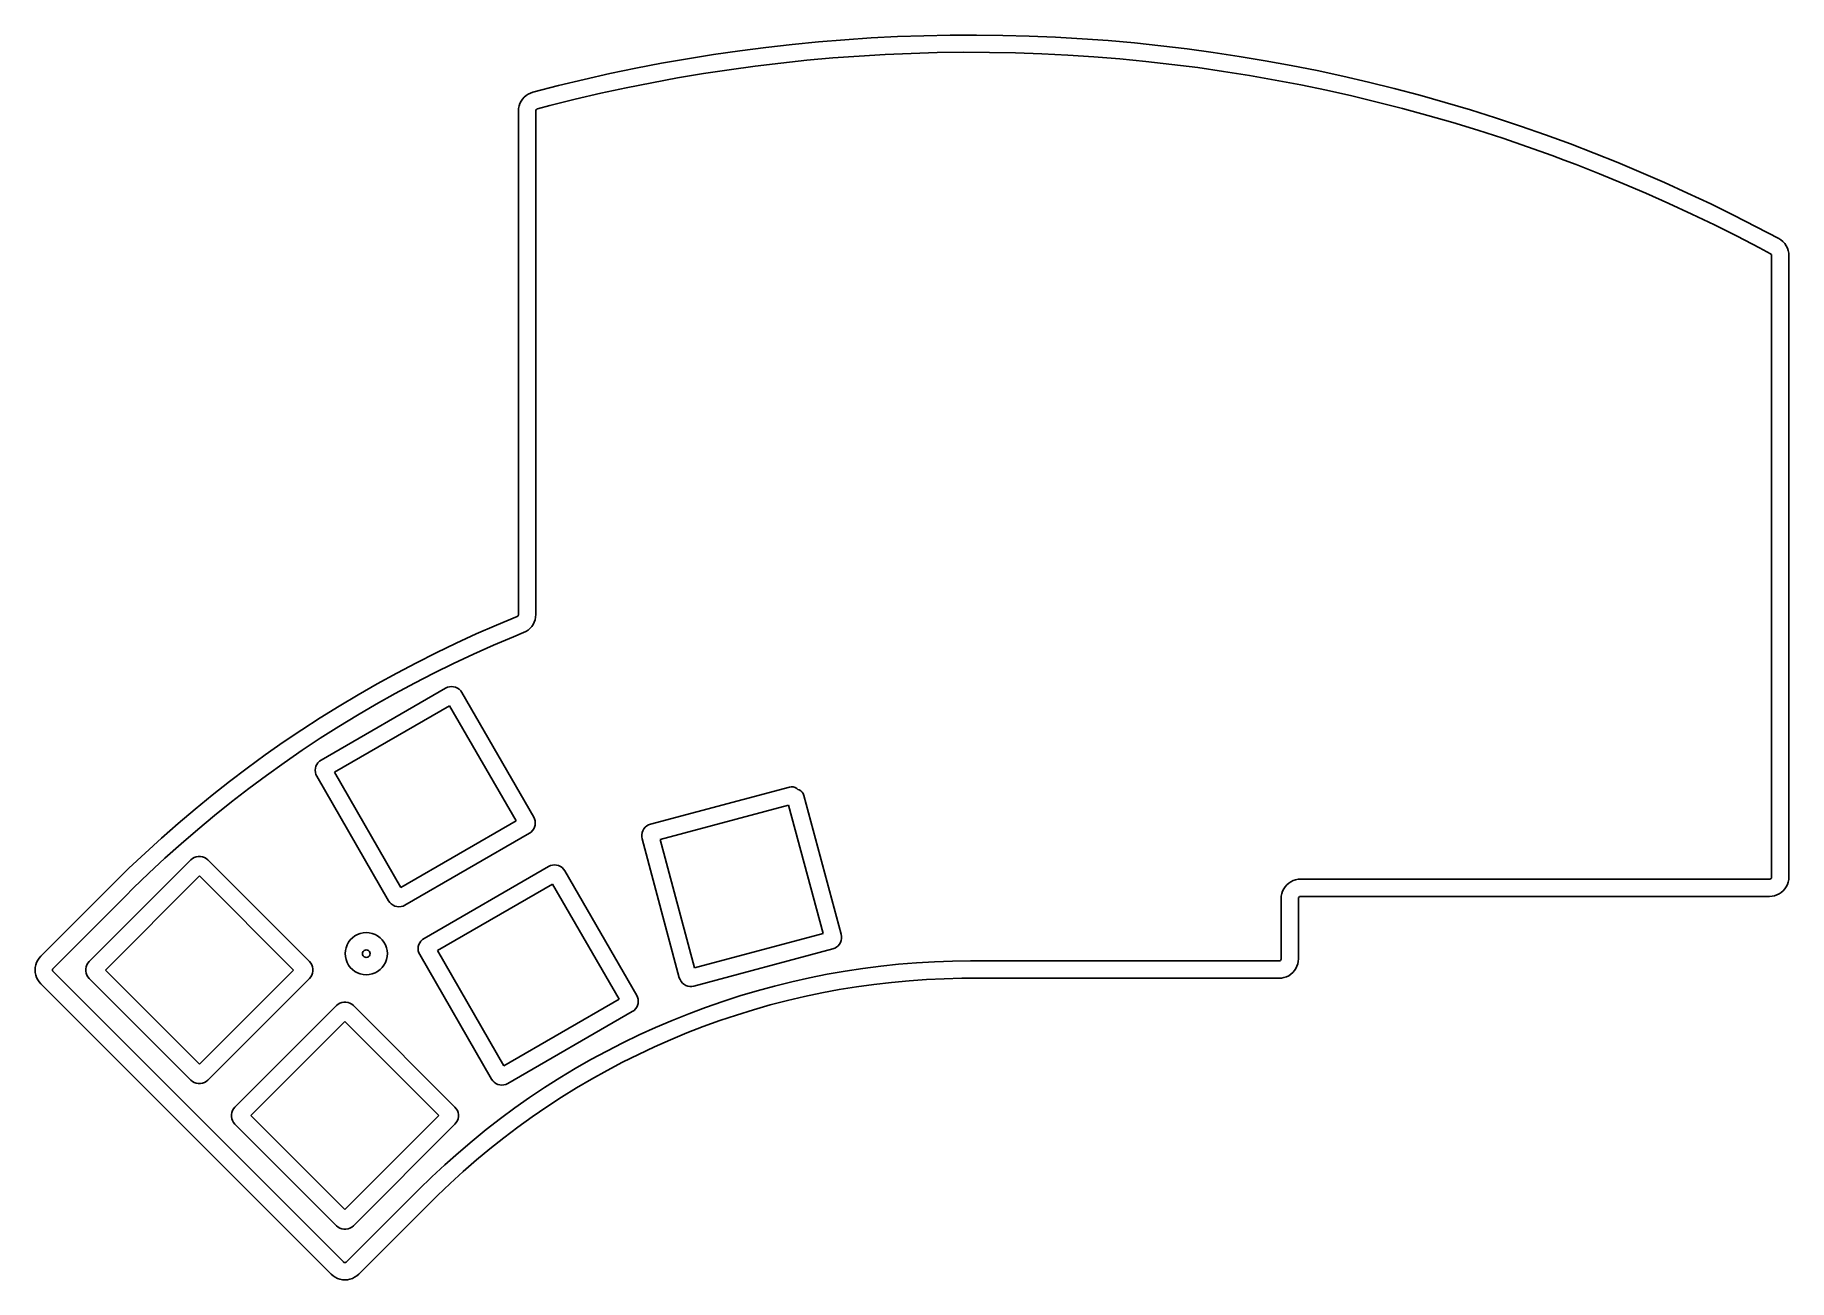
# Model space of a CAD drawing. Extents: x -81 to 81, y -58 to 58.
import ezdxf

# ---------------------------------------------------------------- set-up
doc = ezdxf.new("R2010")
doc.units = 0
doc.layers.add('BLACK', color=7, linetype='CONTINUOUS')

msp = doc.modelspace()

# ---------------------------------------------------------------- linework, layer by layer
at = {"layer": 'BLACK', "linetype": 'CONTINUOUS'}
for p, q in [((-11.088053, 56.714549), (-8.658168, 56.95118)), ((-8.658168, 56.95118), (-6.224914, 57.150203)), ((-6.224914, 57.150203), (-3.788872, 57.311571)), ((-3.788872, 57.311571), (-1.350627, 57.435245)), ((-1.350627, 57.435245), (1.089239, 57.521196)), ((1.089239, 57.521196), (3.530143, 57.569404)), ((3.530143, 57.569404), (5.971501, 57.579856)), ((5.971501, 57.579856), (8.412728, 57.55255)), ((8.412728, 57.55255), (10.853241, 57.487493)), ((10.853241, 57.487493), (13.292456, 57.3847)), ((13.292456, 57.3847), (15.729789, 57.244196)), ((15.729789, 57.244196), (18.164658, 57.066014)), ((18.164658, 57.066014), (20.596481, 56.850197)), ((20.596481, 56.850197), (23.024674, 56.596798)), ((-23.166637, 54.969579), (-20.762294, 55.393219)), ((-20.762294, 55.393219), (-18.351687, 55.779623)), ((-18.351687, 55.779623), (-15.935392, 56.128701)), ((-15.935392, 56.128701), (-13.513988, 56.440367)), ((-13.513988, 56.440367), (-11.088053, 56.714549)), ((-9.718941, 55.249751), (-12.122386, 54.996919)), ((-7.311874, 55.465383), (-9.718941, 55.249751)), ((-4.901759, 55.643763), (-7.311874, 55.465383)), ((-2.489174, 55.784848), (-4.901759, 55.643763)), ((-0.074695, 55.888605), (-2.489174, 55.784848)), ((2.341099, 55.955008), (-0.074695, 55.888605)), ((4.757632, 55.984042), (2.341099, 55.955008)), ((7.174324, 55.9757), (4.757632, 55.984042)), ((9.590599, 55.929984), (7.174324, 55.9757)), ((12.005877, 55.846904), (9.590599, 55.929984)), ((14.419582, 55.726482), (12.005877, 55.846904)), ((16.831135, 55.568745), (14.419582, 55.726482)), ((19.239961, 55.373731), (16.831135, 55.568745)), ((21.645483, 55.141486), (19.239961, 55.373731)), ((23.024674, 56.596798), (25.448658, 56.305875)), ((25.448658, 56.305875), (27.867854, 55.977499)), ((27.867854, 55.977499), (30.281681, 55.611749)), ((30.281681, 55.611749), (32.689563, 55.208712)), ((32.689563, 55.208712), (35.090924, 54.768484)), ((-30.336339, 53.476309), (-27.954232, 54.01101)), ((-27.954232, 54.01101), (-25.564141, 54.508806)), ((-25.564141, 54.508806), (-23.166637, 54.969579)), ((-21.688457, 53.614927), (-24.065187, 53.177176)), ((-19.305241, 54.015868), (-21.688457, 53.614927)), ((-16.91611, 54.379903), (-19.305241, 54.015868)), ((-14.521634, 54.706946), (-16.91611, 54.379903)), ((-12.122386, 54.996919), (-14.521634, 54.706946)), ((24.047125, 54.872068), (21.645483, 55.141486)), ((26.444314, 54.565539), (24.047125, 54.872068)), ((28.836475, 54.221973), (26.444314, 54.565539)), ((31.223036, 53.841453), (28.836475, 54.221973)), ((33.603427, 53.424069), (31.223036, 53.841453)), ((35.090924, 54.768484), (37.48519, 54.29117)), ((37.48519, 54.29117), (39.871787, 53.776886)), ((39.871787, 53.776886), (42.250146, 53.225753)), ((-35.88351, 51.83154), (-35.705938, 51.986791)), ((-35.705938, 51.986791), (-35.509591, 52.117491)), ((-35.509591, 52.117491), (-35.29784, 52.221394)), ((-35.29784, 52.221394), (-35.074328, 52.296714)), ((-35.074328, 52.296714), (-35.074321, 52.296717)), ((-35.074321, 52.296717), (-35.074321, 52.296716)), ((-35.074321, 52.296716), (-35.07432, 52.296717)), ((-35.07432, 52.296717), (-35.074312, 52.296718)), ((-35.074312, 52.296718), (-32.709891, 52.904833)), ((-32.709891, 52.904833), (-30.336339, 53.476309)), ((-28.796918, 52.191675), (-31.150787, 51.64416)), ((-26.434863, 52.702721), (-28.796918, 52.191675)), ((-24.065187, 53.177176), (-26.434863, 52.702721)), ((35.977079, 52.969921), (33.603427, 53.424069)), ((38.343423, 52.479118), (35.977079, 52.969921)), ((40.701894, 51.951777), (38.343423, 52.479118)), ((43.051927, 51.388025), (40.701894, 51.951777)), ((42.250146, 53.225753), (44.619696, 52.637904)), ((44.619696, 52.637904), (46.979872, 52.013479)), ((46.979872, 52.013479), (49.330108, 51.352628)), ((-36.412498, 50.55697), (-36.412497, 50.556971)), ((-36.412498, 3.966723), (-36.412498, 50.55697)), ((-36.412497, 50.556971), (-36.397044, 50.792332)), ((-36.397044, 50.792332), (-36.350948, 51.023654)), ((-36.350948, 51.023654), (-36.275, 51.246962)), ((-36.275, 51.246962), (-36.170505, 51.458422)), ((-36.170505, 51.458422), (-36.039257, 51.654403)), ((-36.039257, 51.654403), (-35.88351, 51.83154)), ((-34.791237, 50.652709), (-34.812545, 50.590058)), ((-34.812545, 50.590058), (-34.812498, 50.556971)), ((-34.812498, 50.556971), (-34.812498, 50.55697)), ((-34.812498, 50.55697), (-34.812498, 3.966723)), ((-34.750891, 50.705163), (-34.791237, 50.652709)), ((-34.695804, 50.741832), (-34.750891, 50.705163)), ((-34.663813, 50.750274), (-34.695804, 50.741832)), ((-34.663811, 50.750275), (-34.663813, 50.750274)), ((-33.495907, 51.060306), (-34.663811, 50.750275)), ((-31.150787, 51.64416), (-33.495907, 51.060306)), ((45.39296, 50.787995), (43.051927, 51.388025)), ((47.724434, 50.151833), (45.39296, 50.787995)), ((49.330108, 51.352628), (51.669843, 50.655508)), ((51.669843, 50.655508), (53.998517, 49.922287)), ((50.04579, 49.479689), (47.724434, 50.151833)), ((52.356474, 48.771725), (50.04579, 49.479689)), ((54.655932, 48.02811), (52.356474, 48.771725)), ((53.998517, 49.922287), (56.315573, 49.153139)), ((56.315573, 49.153139), (58.620457, 48.34825)), ((56.943615, 47.249022), (54.655932, 48.02811)), ((59.218976, 46.434647), (56.943615, 47.249022)), ((58.620457, 48.34825), (60.912607, 47.507813)), ((60.912607, 47.507813), (60.912617, 47.507811)), ((60.912617, 47.507811), (60.912625, 47.507806)), ((60.912625, 47.507806), (63.110361, 46.663902)), ((60.35022, 46.009908), (59.218976, 46.434647)), ((61.441072, 45.600348), (60.35022, 46.009908)), ((63.610311, 44.748771), (61.441072, 45.600348)), ((63.110361, 46.663902), (65.295276, 45.787312)), ((65.295276, 45.787312), (67.466875, 44.878236)), ((65.766609, 43.864939), (63.610311, 44.748771)), ((67.909487, 42.949047), (65.766609, 43.864939)), ((67.466875, 44.878236), (69.624675, 43.936875)), ((69.624675, 43.936875), (71.768197, 42.96344)), ((70.038468, 42.0013), (67.909487, 42.949047)), ((71.768197, 42.96344), (73.896963, 41.958146)), ((72.153078, 41.021909), (70.038468, 42.0013)), ((74.252848, 40.011092), (72.153078, 41.021909)), ((73.896963, 41.958146), (76.010501, 40.921218)), ((76.010501, 40.921218), (78.10834, 39.852885)), ((76.337309, 38.969072), (74.252848, 40.011092)), ((78.405998, 37.896083), (76.337309, 38.969072)), ((78.10834, 39.852885), (80.190013, 38.753386)), ((79.432224, 37.344217), (78.405998, 37.896083)), ((79.432225, 37.344219), (79.432224, 37.344217)), ((79.464297, 37.32719), (79.432225, 37.344219)), ((79.512146, 37.272442), (79.464297, 37.32719)), ((80.190013, 38.753386), (80.190014, 38.753388)), ((80.190014, 38.753388), (80.190032, 38.753375)), ((80.190032, 38.753375), (80.190053, 38.753367)), ((80.190053, 38.753367), (80.395174, 38.624544)), ((80.395174, 38.624544), (80.581143, 38.469349)), ((80.581143, 38.469349), (80.744593, 38.290593)), ((80.744593, 38.290593), (80.882565, 38.091511)), ((80.882565, 38.091511), (80.992561, 37.875708)), ((80.992561, 37.875708), (81.072588, 37.647091)), ((81.072588, 37.647091), (81.121199, 37.4098)), ((81.121199, 37.4098), (81.137513, 37.168131)), ((79.537704, 37.20437), (79.512146, 37.272442)), ((79.537502, 37.168073), (79.537513, 37.168178)), ((79.537502, -20.305794), (79.537502, 37.168073)), ((79.537513, 37.168178), (79.537704, 37.20437)), ((81.137502, 37.168131), (81.137498, 37.1681)), ((81.137498, 37.1681), (81.137502, 37.168073)), ((81.137513, 37.168131), (81.137502, 37.168131)), ((81.137502, 37.168073), (81.137502, -20.305789)), ((-38.432277, 2.996978), (-36.537706, 3.78123)), ((-36.537706, 3.78123), (-36.537693, 3.781238)), ((-36.537693, 3.781238), (-36.509939, 3.792393)), ((-36.509939, 3.792393), (-36.463431, 3.830018)), ((-36.463431, 3.830018), (-36.429962, 3.879602)), ((-36.429962, 3.879602), (-36.412463, 3.936808)), ((-36.412498, 3.966719), (-36.412498, 3.966723)), ((-36.412463, 3.936808), (-36.412498, 3.966719)), ((-34.951673, 3.272703), (-35.057411, 3.060241)), ((-34.874804, 3.49723), (-34.951673, 3.272703)), ((-34.828142, 3.729918), (-34.874804, 3.49723)), ((-34.812498, 3.966723), (-34.828142, 3.729918)), ((-42.176869, 1.32526), (-40.312211, 2.178228)), ((-40.312211, 2.178228), (-38.432277, 2.996978)), ((-36.876583, 1.91935), (-38.737084, 1.12921)), ((-35.939271, 2.29736), (-36.876583, 1.91935)), ((-35.725506, 2.400437), (-35.939271, 2.297361)), ((-35.939271, 2.297361), (-35.939271, 2.29736)), ((-35.527158, 2.530741), (-35.725506, 2.400437)), ((-35.347677, 2.686007), (-35.527158, 2.530741)), ((-35.190182, 2.863535), (-35.347677, 2.686007)), ((-35.057411, 3.060241), (-35.190182, 2.863535)), ((-45.857871, -0.482181), (-44.025628, 0.438358)), ((-44.025628, 0.438358), (-42.176869, 1.32526)), ((-40.582835, 0.305202), (-42.413219, -0.552399)), ((-38.737084, 1.12921), (-40.582835, 0.305202)), ((-49.470364, -2.42293), (-47.672985, -1.43605)), ((-47.672985, -1.43605), (-45.857871, -0.482181)), ((-44.227625, -1.443307), (-46.025447, -2.367223)), ((-42.413219, -0.552399), (-44.227625, -1.443307)), ((-54.669732, -9.485249), (-43.151605, -2.835255)), ((-51.249408, -3.442492), (-49.470364, -2.42293)), ((-46.025447, -2.367223), (-47.806084, -3.323839)), ((-43.151605, -2.835255), (-43.151599, -2.835251)), ((-43.151599, -2.835251), (-43.151598, -2.835251)), ((-43.151598, -2.835251), (-43.151583, -2.835245)), ((-43.151583, -2.835245), (-42.977821, -2.754218)), ((-42.977821, -2.754218), (-42.792611, -2.704591)), ((-42.792611, -2.704591), (-42.601598, -2.68788)), ((-42.601598, -2.68788), (-42.410585, -2.704592)), ((-42.410585, -2.704592), (-42.225376, -2.754218)), ((-42.225376, -2.754218), (-42.051598, -2.835252)), ((-42.051598, -2.835252), (-41.894532, -2.945232)), ((-41.894532, -2.945232), (-41.75895, -3.080814)), ((-41.75895, -3.080814), (-41.648984, -3.237861)), ((-41.648984, -3.237861), (-41.648971, -3.23788)), ((-41.648971, -3.23788), (-41.64897, -3.23788)), ((-41.64897, -3.23788), (-41.64897, -3.237881)), ((-41.64897, -3.237881), (-34.998972, -14.756014)), ((-54.750122, -5.578287), (-53.009523, -4.494394)), ((-42.784611, -4.470891), (-53.436724, -10.620892)), ((-53.009523, -4.494394), (-51.249408, -3.442492)), ((-49.568943, -4.312837), (-51.313433, -5.333884)), ((-47.806084, -3.323839), (-49.568943, -4.312837)), ((-36.634611, -15.123004), (-42.784611, -4.470891)), ((-56.470621, -6.693807), (-54.750122, -5.578287)), ((-53.038973, -6.386641), (-54.744986, -7.470756)), ((-51.313433, -5.333884), (-53.038973, -6.386641)), ((-59.849034, -9.01823), (-58.170448, -7.840582)), ((-58.170448, -7.840582), (-56.470621, -6.693807)), ((-54.744986, -7.470756), (-56.430903, -8.585866)), ((-61.505818, -10.226356), (-59.849034, -9.01823)), ((-58.096159, -9.7316), (-59.7402, -10.907574)), ((-56.430903, -8.585866), (-58.096159, -9.7316)), ((-55.072365, -9.88788), (-54.962386, -9.730813)), ((-54.962386, -9.730813), (-54.826803, -9.59523)), ((-54.826803, -9.59523), (-54.669736, -9.485251)), ((-54.669736, -9.485251), (-54.669732, -9.485249)), ((-63.140248, -11.464558), (-61.505818, -10.226356)), ((-59.7402, -10.907574), (-61.362476, -12.113396)), ((-55.219737, -10.437882), (-55.203026, -10.246869)), ((-55.203025, -10.628896), (-55.219737, -10.437882)), ((-55.203026, -10.246869), (-55.153399, -10.061659)), ((-55.153397, -10.814106), (-55.203025, -10.628896)), ((-55.153399, -10.061659), (-55.072365, -9.88788)), ((-55.072365, -10.987875), (-55.153397, -10.814106)), ((-55.072364, -10.98788), (-55.072365, -10.987875)), ((-48.422369, -22.506008), (-55.072364, -10.98788)), ((-53.436724, -10.620892), (-47.286724, -21.273004)), ((-66.339868, -14.029524), (-64.751777, -12.732422)), ((-64.751777, -12.732422), (-63.140248, -11.464558)), ((-61.362476, -12.113396), (-62.962445, -13.348663)), ((-24.193336, -15.42565), (-11.346525, -11.983358)), ((-11.346525, -11.983358), (-11.169382, -11.956659)), ((-11.169382, -11.956659), (-10.99074, -11.970046)), ((-10.99074, -11.970046), (-10.819556, -12.022849)), ((-10.819556, -12.022849), (-10.664413, -12.112421)), ((-10.664413, -12.112421), (-10.572259, -12.197927)), ((-10.572259, -12.197927), (-10.452132, -12.234981)), ((-10.452132, -12.234981), (-10.29699, -12.324553)), ((-10.29699, -12.324553), (-10.165669, -12.446401)), ((-10.165669, -12.446401), (-10.064754, -12.594416)), ((-10.064754, -12.594416), (-9.999305, -12.761176)), ((-9.999305, -12.761176), (-6.557012, -25.607988)), ((-67.903989, -15.355431), (-66.339868, -14.029524)), ((-62.962445, -13.348663), (-64.539572, -14.612962)), ((-11.415377, -13.658249), (-23.296264, -16.841723)), ((-8.231903, -25.539136), (-11.415377, -13.658249)), ((-69.443619, -16.7097), (-67.903989, -15.355431)), ((-66.093332, -15.905872), (-67.623205, -17.226961)), ((-64.539572, -14.612962), (-66.093332, -15.905872)), ((-47.286724, -21.273004), (-36.634611, -15.123004)), ((-35.244535, -16.148668), (-35.401577, -16.258629)), ((-35.108952, -16.013086), (-35.244535, -16.148668)), ((-34.998972, -15.856019), (-35.108952, -16.013086)), ((-34.998972, -14.756014), (-34.998972, -14.756016)), ((-34.998972, -14.756016), (-34.917938, -14.929795)), ((-34.917938, -15.682241), (-34.998972, -15.856019)), ((-34.917938, -14.929795), (-34.868311, -15.115004)), ((-34.868311, -15.497031), (-34.917938, -15.682241)), ((-34.868311, -15.115004), (-34.851599, -15.306018)), ((-34.851599, -15.306018), (-34.868311, -15.497031)), ((-25.004451, -16.392297), (-24.971155, -16.203468)), ((-24.971155, -16.203468), (-24.905575, -16.023289)), ((-24.905575, -16.023289), (-24.809704, -15.857235)), ((-24.809704, -15.857235), (-24.686454, -15.710352)), ((-24.686454, -15.710352), (-24.539571, -15.587103)), ((-24.539571, -15.587103), (-24.373517, -15.491232)), ((-24.373517, -15.491232), (-24.19336, -15.425659)), ((-24.19336, -15.425659), (-24.193339, -15.425651)), ((-24.193339, -15.425651), (-24.193336, -15.42565)), ((-70.958242, -18.091879), (-69.443619, -16.7097)), ((-67.623205, -17.226961), (-69.12868, -18.575786)), ((-35.401599, -16.258645), (-46.919727, -22.908639)), ((-35.401577, -16.258629), (-35.401599, -16.258645)), ((-25.004451, -16.584039), (-25.004451, -16.392297)), ((-24.971158, -16.772856), (-25.004451, -16.584039)), ((-24.971156, -16.77287), (-24.971158, -16.772856)), ((-21.528863, -29.619684), (-24.971156, -16.77287)), ((-23.296264, -16.841723), (-20.11279, -28.72261)), ((-76.120164, -28.132923), (-66.715646, -18.728403)), ((-72.447354, -19.501507), (-70.958242, -18.091879)), ((-69.12868, -18.575786), (-70.609254, -19.951898)), ((-66.715646, -18.728403), (-66.715625, -18.728386)), ((-66.715625, -18.728386), (-66.568762, -18.605154)), ((-66.568762, -18.605154), (-66.402708, -18.509282)), ((-66.402708, -18.509282), (-66.222529, -18.443703)), ((-66.222529, -18.443703), (-66.033699, -18.410407)), ((-66.033699, -18.410407), (-65.841957, -18.410407)), ((-65.841957, -18.410407), (-65.653127, -18.443703)), ((-65.653127, -18.443703), (-65.472948, -18.509282)), ((-65.472948, -18.509282), (-65.306894, -18.605154)), ((-65.306894, -18.605154), (-65.160011, -18.728403)), ((-65.160011, -18.728403), (-55.755491, -28.132923)), ((-45.144732, -25.983033), (-33.626605, -19.333039)), ((-33.626605, -19.333039), (-33.626599, -19.333035)), ((-33.626599, -19.333035), (-33.626598, -19.333035)), ((-33.626598, -19.333035), (-33.626583, -19.333029)), ((-33.626583, -19.333029), (-33.452821, -19.252002)), ((-33.452821, -19.252002), (-33.267611, -19.202375)), ((-33.267611, -19.202375), (-33.076598, -19.185664)), ((-33.076598, -19.185664), (-32.885585, -19.202376)), ((-32.885585, -19.202376), (-32.700376, -19.252002)), ((-32.700376, -19.252002), (-32.526598, -19.333036)), ((-32.526598, -19.333036), (-32.369532, -19.443016)), ((-32.369532, -19.443016), (-32.23395, -19.578598)), ((-80.610286, -27.637942), (-73.910457, -20.938111)), ((-65.937827, -20.213326), (-74.635241, -28.91074)), ((-73.910457, -20.938111), (-73.910451, -20.938106)), ((-73.910451, -20.938106), (-72.447354, -19.501507)), ((-70.609254, -19.951898), (-72.064433, -21.354838)), ((-57.240414, -28.91074), (-65.937827, -20.213326)), ((-33.259611, -20.968675), (-43.911724, -27.118676)), ((-27.109611, -31.620788), (-33.259611, -20.968675)), ((-32.23395, -19.578598), (-32.123984, -19.735645)), ((-32.123984, -19.735645), (-32.123971, -19.735664)), ((-32.123971, -19.735664), (-32.12397, -19.735664)), ((-32.12397, -19.735664), (-32.12397, -19.735665)), ((-32.12397, -19.735665), (-25.473972, -31.253798)), ((34.523582, -21.210025), (34.678826, -21.033005)), ((34.678826, -21.033005), (34.855849, -20.877763)), ((34.855849, -20.877763), (35.05162, -20.746955)), ((35.05162, -20.746955), (35.26279, -20.64282)), ((35.26279, -20.64282), (35.485746, -20.567139)), ((35.485746, -20.567139), (35.716673, -20.521208)), ((35.716673, -20.521208), (35.951237, -20.505836)), ((35.951237, -20.505836), (35.951611, -20.505794)), ((35.951611, -20.505794), (79.337502, -20.505794)), ((79.337502, -20.505794), (79.337573, -20.505802)), ((79.337573, -20.505802), (79.369178, -20.505802)), ((79.369178, -20.505802), (79.429431, -20.486224)), ((79.429431, -20.486224), (79.480686, -20.448985)), ((79.480686, -20.448985), (79.517925, -20.39773)), ((79.517925, -20.39773), (79.537502, -20.337476)), ((79.537502, -20.305796), (79.537502, -20.305794)), ((79.537502, -20.305799), (79.537502, -20.305796)), ((79.537502, -20.337476), (79.537502, -20.305799)), ((81.000488, -20.994623), (80.896352, -21.205794)), ((81.076171, -20.771666), (81.000488, -20.994623)), ((81.122104, -20.540737), (81.076171, -20.771666)), ((81.137502, -20.305789), (81.122104, -20.540737)), ((-72.779086, -22.069482), (-79.478919, -28.769315)), ((-72.064433, -21.354838), (-72.779086, -22.069483)), ((-72.779086, -22.069483), (-72.779086, -22.069482)), ((-48.422367, -22.506014), (-48.422369, -22.506008)), ((-48.312388, -22.663082), (-48.422367, -22.506014)), ((-48.176805, -22.798666), (-48.312388, -22.663082)), ((34.151611, -22.305789), (34.167012, -22.070843)), ((34.151611, -22.305791), (34.151611, -22.305789)), ((34.151611, -22.305794), (34.151611, -22.305791)), ((34.151611, -27.875604), (34.151611, -22.305794)), ((34.167012, -22.070843), (34.212947, -21.839917)), ((34.212947, -21.839917), (34.288632, -21.616962)), ((34.288632, -21.616962), (34.392771, -21.405794)), ((34.392771, -21.405794), (34.523582, -21.210025)), ((35.771188, -22.213874), (35.751611, -22.274124)), ((35.751611, -22.274124), (35.751611, -22.305794)), ((35.751611, -22.305794), (35.751611, -27.875622)), ((35.808425, -22.162622), (35.771188, -22.213874)), ((35.859677, -22.125386), (35.808425, -22.162622)), ((35.919927, -22.105811), (35.859677, -22.125386)), ((35.951602, -22.105811), (35.919927, -22.105811)), ((35.951606, -22.105793), (35.951602, -22.105794)), ((35.951602, -22.105794), (35.951602, -22.105811)), ((35.951611, -22.105794), (35.951606, -22.105793)), ((79.337502, -22.105794), (35.951611, -22.105794)), ((79.337504, -22.105794), (79.337502, -22.105793)), ((79.337502, -22.105793), (79.337502, -22.105794)), ((79.572452, -22.090402), (79.337504, -22.105802)), ((79.337504, -22.105802), (79.337504, -22.105794)), ((79.803379, -22.044467), (79.572452, -22.090402)), ((80.026336, -21.968783), (79.803379, -22.044467)), ((80.237506, -21.864644), (80.026336, -21.968783)), ((80.433277, -21.733834), (80.237506, -21.864644)), ((80.610299, -21.578589), (80.433277, -21.733834)), ((80.765542, -21.401566), (80.610299, -21.578589)), ((80.896352, -21.205794), (80.765542, -21.401566)), ((-48.019737, -22.908646), (-48.176805, -22.798666)), ((-47.845958, -22.98968), (-48.019737, -22.908646)), ((-47.660748, -23.039307), (-47.845958, -22.98968)), ((-47.469734, -23.056018), (-47.660748, -23.039307)), ((-47.278719, -23.039306), (-47.469734, -23.056018)), ((-47.093509, -22.989677), (-47.278719, -23.039306)), ((-46.919777, -22.908662), (-47.093509, -22.989677)), ((-46.919737, -22.908645), (-46.919777, -22.908662)), ((-46.919731, -22.908641), (-46.919737, -22.908645)), ((-46.919727, -22.908639), (-46.919731, -22.908642)), ((-46.919731, -22.908642), (-46.919731, -22.908641)), ((-51.968464, -26.120063), (-51.77173, -25.923329)), ((-51.77173, -25.923329), (-51.549002, -25.756597)), ((-51.549002, -25.756597), (-51.304811, -25.623259)), ((-51.304811, -25.623259), (-51.04413, -25.52603)), ((-51.04413, -25.52603), (-50.772266, -25.466889)), ((-50.772266, -25.466889), (-50.494752, -25.447041)), ((-50.494752, -25.447041), (-50.217238, -25.466889)), ((-50.217238, -25.466889), (-49.945374, -25.52603)), ((-49.945374, -25.52603), (-49.684693, -25.623259)), ((-49.684693, -25.623259), (-49.440502, -25.756597)), ((-49.440502, -25.756597), (-49.217774, -25.923329)), ((-49.217774, -25.923329), (-49.02104, -26.120063)), ((-20.11279, -28.72261), (-8.231903, -25.539136)), ((-6.557012, -25.607988), (-6.557006, -25.608027)), ((-6.557006, -25.608027), (-6.523717, -25.796818)), ((-6.523717, -25.796818), (-6.523717, -25.988561)), ((-52.444752, -27.397041), (-52.424904, -27.119527)), ((-52.424904, -27.674555), (-52.444752, -27.397041)), ((-52.424904, -27.119527), (-52.365763, -26.847663)), ((-52.365763, -26.847663), (-52.268534, -26.586982)), ((-52.268534, -26.586982), (-52.135196, -26.342791)), ((-52.135196, -26.342791), (-51.968464, -26.120063)), ((-50.831771, -27.287537), (-50.849115, -27.397041)), ((-50.849115, -27.397041), (-50.831771, -27.506545)), ((-50.781438, -27.188752), (-50.831771, -27.287537)), ((-50.831771, -27.506545), (-50.781438, -27.60533)), ((-50.703041, -27.110355), (-50.781438, -27.188752)), ((-50.604256, -27.060022), (-50.703041, -27.110355)), ((-50.494752, -27.042678), (-50.604256, -27.060022)), ((-50.385248, -27.060022), (-50.494752, -27.042678)), ((-50.286463, -27.110355), (-50.385248, -27.060022)), ((-50.208066, -27.188752), (-50.286463, -27.110355)), ((-50.157733, -27.287537), (-50.208066, -27.188752)), ((-50.208066, -27.60533), (-50.157733, -27.506545)), ((-50.140389, -27.397041), (-50.157733, -27.287537)), ((-50.157733, -27.506545), (-50.140389, -27.397041)), ((-49.02104, -26.120063), (-48.854308, -26.342791)), ((-48.854308, -26.342791), (-48.72097, -26.586982)), ((-48.72097, -26.586982), (-48.623741, -26.847663)), ((-48.623741, -26.847663), (-48.5646, -27.119527)), ((-48.5646, -27.119527), (-48.544752, -27.397041)), ((-48.544752, -27.397041), (-48.5646, -27.674555)), ((-45.694737, -26.935666), (-45.678026, -26.744653)), ((-45.678025, -27.12668), (-45.694737, -26.935666)), ((-45.678026, -26.744653), (-45.628399, -26.559443)), ((-45.628397, -27.31189), (-45.678025, -27.12668)), ((-45.628399, -26.559443), (-45.547365, -26.385664)), ((-45.547365, -27.485659), (-45.628397, -27.31189)), ((-45.547365, -26.385664), (-45.437386, -26.228597)), ((-45.547364, -27.485664), (-45.547365, -27.485659)), ((-38.897365, -39.003799), (-45.547364, -27.485664)), ((-45.437386, -26.228597), (-45.301803, -26.093014)), ((-45.301803, -26.093014), (-45.144736, -25.983035)), ((-45.144736, -25.983035), (-45.144732, -25.983033)), ((-43.911724, -27.118676), (-37.761724, -37.770788)), ((-7.334831, -26.955209), (-20.181639, -30.397501)), ((-7.334829, -26.955209), (-7.334831, -26.955209)), ((-7.334807, -26.9552), (-7.334829, -26.955208)), ((-7.334829, -26.955208), (-7.334829, -26.955209)), ((-7.15465, -26.889628), (-7.334807, -26.9552)), ((-6.988596, -26.793757), (-7.15465, -26.889628)), ((-6.841713, -26.670507), (-6.988596, -26.793757)), ((-6.718463, -26.523623), (-6.841713, -26.670507)), ((-6.622592, -26.357569), (-6.718463, -26.523623)), ((-6.557012, -26.17739), (-6.622592, -26.357569)), ((-6.523717, -25.988561), (-6.557012, -26.17739)), ((-81.137501, -28.91074), (-81.122102, -28.675793)), ((-81.122102, -29.145688), (-81.137501, -28.91074)), ((-81.122102, -28.675793), (-81.076167, -28.444866)), ((-81.076167, -29.376615), (-81.122102, -29.145688)), ((-81.076167, -28.444866), (-81.000483, -28.22191)), ((-81.000483, -28.22191), (-80.896345, -28.01074)), ((-80.896345, -28.01074), (-80.765535, -27.814969)), ((-80.765535, -27.814969), (-80.610304, -27.637963)), ((-80.610304, -27.637963), (-80.610293, -27.637949)), ((-80.610293, -27.637949), (-80.610291, -27.637947)), ((-80.610292, -27.637947), (-80.610286, -27.637942)), ((-80.610291, -27.637947), (-80.610292, -27.637947)), ((-79.530083, -28.848168), (-79.539994, -28.910741)), ((-79.539994, -28.910741), (-79.530083, -28.973314)), ((-79.501322, -28.791721), (-79.530083, -28.848168)), ((-79.530083, -28.973314), (-79.501322, -29.029761)), ((-79.478923, -28.769322), (-79.501322, -28.791721)), ((-79.501322, -29.029761), (-79.478923, -29.05216)), ((-79.478919, -28.769315), (-79.478924, -28.769321)), ((-79.478924, -28.769321), (-79.478923, -28.769322)), ((-79.478923, -29.05216), (-79.478924, -29.05216)), ((-79.478924, -29.05216), (-79.478919, -29.052165)), ((-79.478919, -29.052165), (-52.608866, -55.922219)), ((-76.438161, -28.81487), (-76.404865, -28.62604)), ((-76.438161, -29.006612), (-76.438161, -28.81487)), ((-76.404865, -29.195442), (-76.438161, -29.006612)), ((-76.404865, -28.62604), (-76.339286, -28.445861)), ((-76.339286, -29.375621), (-76.404865, -29.195442)), ((-76.339286, -28.445861), (-76.243414, -28.279807)), ((-76.243414, -28.279807), (-76.120165, -28.132924)), ((-76.120165, -28.132924), (-76.120164, -28.132923)), ((-74.635241, -28.91074), (-65.937827, -37.608154)), ((-65.937827, -37.608154), (-57.240414, -28.91074)), ((-55.755491, -28.132923), (-55.755474, -28.132943)), ((-55.755474, -28.132943), (-55.632242, -28.279807)), ((-55.632242, -28.279807), (-55.53637, -28.445861)), ((-55.53637, -28.445861), (-55.470791, -28.62604)), ((-55.470791, -29.195442), (-55.53637, -29.375621)), ((-55.470791, -28.62604), (-55.437495, -28.81487)), ((-55.437495, -29.006612), (-55.470791, -29.195442)), ((-55.437495, -28.81487), (-55.437495, -29.006612)), ((-52.365763, -27.946419), (-52.424904, -27.674555)), ((-52.268534, -28.2071), (-52.365763, -27.946419)), ((-52.135196, -28.451291), (-52.268534, -28.2071)), ((-51.968464, -28.674019), (-52.135196, -28.451291)), ((-51.77173, -28.870753), (-51.968464, -28.674019)), ((-51.549002, -29.037485), (-51.77173, -28.870753)), ((-51.304811, -29.170823), (-51.549002, -29.037485)), ((-51.04413, -29.268052), (-51.304811, -29.170823)), ((-50.781438, -27.60533), (-50.703041, -27.683727)), ((-50.703041, -27.683727), (-50.604256, -27.73406)), ((-50.604256, -27.73406), (-50.494752, -27.751404)), ((-50.494752, -27.751404), (-50.385248, -27.73406)), ((-50.385248, -27.73406), (-50.286463, -27.683727)), ((-50.286463, -27.683727), (-50.208066, -27.60533)), ((-49.684693, -29.170823), (-49.945374, -29.268052)), ((-49.440502, -29.037485), (-49.684693, -29.170823)), ((-49.217774, -28.870753), (-49.440502, -29.037485)), ((-49.02104, -28.674019), (-49.217774, -28.870753)), ((-48.854308, -28.451291), (-49.02104, -28.674019)), ((-48.72097, -28.2071), (-48.854308, -28.451291)), ((-48.623741, -27.946419), (-48.72097, -28.2071)), ((-48.5646, -27.674555), (-48.623741, -27.946419)), ((-7.840023, -29.304957), (-6.197221, -29.01746)), ((-6.197221, -29.01746), (-4.548217, -28.767985)), ((-4.548217, -28.767985), (-2.89389, -28.556665)), ((-2.89389, -28.556665), (-1.235124, -28.383613)), ((-1.235124, -28.383613), (0.427197, -28.248921)), ((0.427197, -28.248921), (2.092186, -28.152662)), ((2.092186, -28.152662), (3.758954, -28.094885)), ((3.758954, -28.094885), (5.426601, -28.075623)), ((5.426601, -28.075623), (5.426611, -28.075622)), ((5.426611, -28.075622), (33.951602, -28.075622)), ((33.951602, -28.075622), (33.951602, -28.075611)), ((33.951602, -28.075611), (33.98328, -28.075611)), ((33.98328, -28.075611), (34.043535, -28.056032)), ((34.043535, -28.056032), (34.094791, -28.018793)), ((34.094791, -28.018793), (34.132031, -27.967537)), ((34.132031, -27.967537), (34.15161, -27.907282)), ((34.15161, -27.907282), (34.151611, -27.875604)), ((35.224393, -29.148407), (35.047373, -29.303648)), ((35.379636, -28.971389), (35.224393, -29.148407)), ((35.510445, -28.775623), (35.379636, -28.971389)), ((35.614584, -28.564457), (35.510445, -28.775623)), ((35.690269, -28.341506), (35.614584, -28.564457)), ((35.736207, -28.110583), (35.690269, -28.341506)), ((35.751611, -27.87564), (35.736207, -28.110583)), ((35.751611, -27.875622), (35.75161, -27.87563)), ((35.75161, -27.87563), (35.751611, -27.87564)), ((-81.000484, -29.599571), (-81.076167, -29.376615)), ((-80.896346, -29.810741), (-81.000484, -29.599571)), ((-80.765536, -30.006512), (-80.896346, -29.810741)), ((-80.610292, -30.183533), (-80.765536, -30.006512)), ((-80.610292, -30.183534), (-80.610292, -30.183533)), ((-80.610286, -30.183538), (-80.610292, -30.183534)), ((-53.740237, -57.05359), (-80.610286, -30.183538)), ((-76.243414, -29.541675), (-76.339286, -29.375621)), ((-76.120165, -29.688558), (-76.243414, -29.541675)), ((-66.715645, -39.093079), (-76.120165, -29.688558)), ((-55.75549, -29.688558), (-65.160011, -39.093078)), ((-55.75547, -29.688533), (-55.75549, -29.688558)), ((-55.632242, -29.541675), (-55.75547, -29.688533)), ((-55.53637, -29.375621), (-55.632242, -29.541675)), ((-50.772266, -29.327193), (-51.04413, -29.268052)), ((-50.494752, -29.347041), (-50.772266, -29.327193)), ((-50.217238, -29.327193), (-50.494752, -29.347041)), ((-49.945374, -29.268052), (-50.217238, -29.327193)), ((-21.528854, -29.619706), (-21.528863, -29.619684)), ((-21.463282, -29.799864), (-21.528854, -29.619706)), ((-21.367411, -29.965918), (-21.463282, -29.799864)), ((-21.244161, -30.112801), (-21.367411, -29.965918)), ((-21.097277, -30.236051), (-21.244161, -30.112801)), ((-20.931223, -30.331922), (-21.097277, -30.236051)), ((-20.751044, -30.397502), (-20.931223, -30.331922)), ((-20.562215, -30.430797), (-20.751044, -30.397502)), ((-20.370472, -30.430797), (-20.562215, -30.430797)), ((-20.181675, -30.397506), (-20.370472, -30.430797)), ((-20.181643, -30.397502), (-20.181675, -30.397506)), ((-20.181642, -30.397501), (-20.181643, -30.397502)), ((-20.181639, -30.397501), (-20.181642, -30.397502)), ((-20.181642, -30.397502), (-20.181642, -30.397501)), ((-15.93046, -31.306697), (-14.331736, -30.831794)), ((-14.331736, -30.831794), (-12.722468, -30.393945)), ((-12.722468, -30.393945), (-11.103517, -29.993383)), ((-11.103517, -29.993383), (-9.475746, -29.630323)), ((-9.475746, -29.630323), (-7.840023, -29.304957)), ((-6.744449, -30.727874), (-8.347598, -31.027555)), ((-5.134806, -30.465303), (-6.744449, -30.727874)), ((-3.519527, -30.239981), (-5.134806, -30.465303)), ((-1.899475, -30.052029), (-3.519527, -30.239981)), ((-0.275514, -29.901547), (-1.899475, -30.052029)), ((1.35149, -29.788615), (-0.275514, -29.901547)), ((2.980668, -29.713294), (1.35149, -29.788615)), ((4.611152, -29.675623), (2.980668, -29.713294)), ((5.426611, -29.675623), (4.611152, -29.675623)), ((33.951611, -29.675622), (5.426611, -29.675622)), ((5.426611, -29.675622), (5.426611, -29.675623)), ((33.951615, -29.675621), (33.951611, -29.675622)), ((33.95162, -29.675622), (33.951615, -29.675621)), ((33.951831, -29.675597), (33.95162, -29.67562)), ((33.95162, -29.67562), (33.95162, -29.675622)), ((34.186563, -29.66021), (33.951831, -29.675597)), ((34.417487, -29.614275), (34.186563, -29.66021)), ((34.640439, -29.538591), (34.417487, -29.614275)), ((34.851605, -29.434455), (34.640439, -29.538591)), ((35.047373, -29.303648), (34.851605, -29.434455)), ((-62.649781, -41.603308), (-53.245261, -32.198787)), ((-53.245261, -32.198787), (-53.245236, -32.198767)), ((-53.245236, -32.198767), (-53.098378, -32.075539)), ((-53.098378, -32.075539), (-52.932324, -31.979667)), ((-52.932324, -31.979667), (-52.752145, -31.914088)), ((-52.752145, -31.914088), (-52.563315, -31.880792)), ((-52.563315, -31.880792), (-52.371573, -31.880792)), ((-52.371573, -31.880792), (-52.182743, -31.914088)), ((-52.182743, -31.914088), (-52.002564, -31.979667)), ((-52.002564, -31.979667), (-51.83651, -32.075539)), ((-51.83651, -32.075539), (-51.689628, -32.198787)), ((-51.689628, -32.198787), (-51.689627, -32.198788)), ((-51.689627, -32.198788), (-42.285106, -41.603308)), ((-37.761724, -37.770788), (-27.109611, -31.620788)), ((-25.473972, -32.353803), (-25.583952, -32.51087)), ((-25.473972, -31.253798), (-25.473972, -31.2538)), ((-25.473972, -31.2538), (-25.392938, -31.427579)), ((-25.392938, -32.180025), (-25.473972, -32.353803)), ((-25.392938, -31.427579), (-25.343311, -31.612788)), ((-25.343311, -31.994815), (-25.392938, -32.180025)), ((-25.343311, -31.612788), (-25.326599, -31.803802)), ((-25.326599, -31.803802), (-25.343311, -31.994815)), ((-20.654877, -32.951097), (-19.092875, -32.366631)), ((-19.092875, -32.366631), (-17.517789, -31.8184)), ((-17.517789, -31.8184), (-15.93046, -31.306697)), ((-13.109545, -32.147554), (-14.678204, -32.593876)), ((-11.530995, -31.737584), (-13.109545, -32.147554)), ((-9.943397, -31.364184), (-11.530995, -31.737584)), ((-8.347598, -31.027555), (-9.943397, -31.364184)), ((-52.467443, -33.683711), (-61.164857, -42.381125)), ((-43.77003, -42.381125), (-52.467443, -33.683711)), ((-25.876599, -32.756429), (-37.39473, -39.406425)), ((-25.876577, -32.756413), (-25.876599, -32.756429)), ((-25.719535, -32.646452), (-25.876577, -32.756413)), ((-25.583952, -32.51087), (-25.719535, -32.646452)), ((-23.736307, -34.227467), (-22.202963, -33.571486)), ((-22.202963, -33.571486), (-20.654877, -32.951097)), ((-17.782509, -33.594604), (-19.316497, -34.148475)), ((-16.236136, -33.076312), (-17.782509, -33.594604)), ((-14.678204, -32.593876), (-16.236136, -33.076312)), ((-28.239741, -36.405368), (-26.755501, -35.644786)), ((-26.755501, -35.644786), (-25.254089, -34.91869)), ((-25.254089, -34.91869), (-23.736307, -34.227467)), ((-22.344056, -35.361756), (-23.83601, -36.020519)), ((-20.837284, -34.737631), (-22.344056, -35.361756)), ((-19.316497, -34.148475), (-20.837284, -34.737631)), ((-31.153547, -38.028347), (-29.706017, -37.20003)), ((-29.706017, -37.20003), (-28.239741, -36.405368)), ((-25.31235, -36.713566), (-26.772288, -37.440529)), ((-23.83601, -36.020519), (-25.31235, -36.713566)), ((-33.989289, -39.784164), (-32.581558, -38.889879)), ((-32.581558, -38.889879), (-31.153547, -38.028347)), ((-28.215046, -38.20102), (-29.639853, -38.994632)), ((-26.772288, -37.440529), (-28.215046, -38.20102)), ((-66.71562, -39.093098), (-66.715645, -39.093079)), ((-66.568762, -39.216327), (-66.71562, -39.093098)), ((-66.402708, -39.312199), (-66.568762, -39.216327)), ((-66.222529, -39.377778), (-66.402708, -39.312199)), ((-66.033699, -39.411074), (-66.222529, -39.377778)), ((-65.841957, -39.411074), (-66.033699, -39.411074)), ((-65.653127, -39.377778), (-65.841957, -39.411074)), ((-65.472948, -39.312199), (-65.653127, -39.377778)), ((-65.306894, -39.216327), (-65.472948, -39.312199)), ((-65.160011, -39.093078), (-65.306894, -39.216327)), ((-38.897363, -39.003805), (-38.897365, -39.003799)), ((-38.787383, -39.16087), (-38.897363, -39.003805)), ((-38.651801, -39.296452), (-38.787383, -39.16087)), ((-38.494735, -39.40643), (-38.651801, -39.296452)), ((-38.320957, -39.487464), (-38.494735, -39.40643)), ((-38.135748, -39.53709), (-38.320957, -39.487464)), ((-37.944736, -39.553801), (-38.135748, -39.53709)), ((-37.753724, -39.537089), (-37.944736, -39.553801)), ((-37.568515, -39.487463), (-37.753724, -39.537089)), ((-37.394752, -39.406435), (-37.568515, -39.487463)), ((-37.394737, -39.406429), (-37.394752, -39.406435)), ((-37.39473, -39.406425), (-37.394737, -39.40643)), ((-37.394737, -39.40643), (-37.394737, -39.406429)), ((-35.375988, -40.710727), (-33.989289, -39.784164)), ((-31.045949, -39.820942), (-32.432584, -40.67951)), ((-29.639853, -38.994632), (-31.045949, -39.820942)), ((-62.967777, -42.285254), (-62.934481, -42.096424)), ((-62.934481, -42.096424), (-62.868902, -41.916245)), ((-62.868902, -41.916245), (-62.77303, -41.750191)), ((-62.77303, -41.750191), (-62.649781, -41.603308)), ((-42.285106, -41.603308), (-42.285086, -41.603332)), ((-42.285086, -41.603332), (-42.161858, -41.750191)), ((-42.161858, -41.750191), (-42.065986, -41.916245)), ((-42.065986, -41.916245), (-42.000407, -42.096424)), ((-42.000407, -42.096424), (-41.967111, -42.285254)), ((-38.083343, -42.658689), (-36.740915, -41.669072)), ((-36.740915, -41.669072), (-35.375988, -40.710727)), ((-33.799017, -41.569878), (-35.144521, -42.491569)), ((-32.432584, -40.67951), (-33.799017, -41.569878)), ((-62.967777, -42.476996), (-62.967777, -42.285254)), ((-62.934481, -42.665826), (-62.967777, -42.476996)), ((-62.868902, -42.846005), (-62.934481, -42.665826)), ((-62.77303, -43.012059), (-62.868902, -42.846005)), ((-62.649781, -43.158942), (-62.77303, -43.012059)), ((-53.245261, -52.563463), (-62.649781, -43.158942)), ((-61.164857, -42.381125), (-52.467443, -51.078538)), ((-52.467443, -51.078538), (-43.77003, -42.381125)), ((-42.285106, -43.158942), (-51.689627, -52.563462)), ((-42.285086, -43.158917), (-42.285106, -43.158942)), ((-42.161858, -43.012059), (-42.285086, -43.158917)), ((-42.065986, -42.846005), (-42.161858, -43.012059)), ((-42.000407, -42.665826), (-42.065986, -42.846005)), ((-41.967111, -42.476996), (-42.000407, -42.665826)), ((-41.967111, -42.285254), (-41.967111, -42.476996)), ((-40.697845, -44.729608), (-39.402554, -43.679049)), ((-39.402554, -43.679049), (-38.083343, -42.658689)), ((-36.468376, -43.444093), (-37.769877, -44.426941)), ((-35.144521, -42.491569), (-36.468376, -43.444093)), ((-41.968525, -45.809804), (-40.697845, -44.729608)), ((-37.769877, -44.426941), (-39.048329, -45.439589)), ((-44.433352, -48.056792), (-43.213916, -46.919063)), ((-43.213916, -46.919063), (-41.968525, -45.809804)), ((-40.30305, -46.481496), (-41.533371, -47.552106)), ((-39.048329, -45.439589), (-40.30305, -46.481496)), ((-45.62618, -49.222378), (-44.433352, -48.056792)), ((-42.738634, -48.650849), (-43.918197, -49.777137)), ((-41.533371, -47.552106), (-42.738634, -48.650849)), ((-52.326016, -55.922214), (-45.626186, -49.222383)), ((-45.626186, -49.222383), (-45.62618, -49.222378)), ((-43.918197, -49.777137), (-44.494814, -50.353754)), ((-44.494815, -50.353754), (-51.194647, -57.053585)), ((-44.494814, -50.353753), (-44.494815, -50.353754)), ((-44.494814, -50.353754), (-44.494814, -50.353753)), ((-53.245236, -52.563482), (-53.245261, -52.563463)), ((-53.098378, -52.686711), (-53.245236, -52.563482)), ((-52.932324, -52.782583), (-53.098378, -52.686711)), ((-52.752145, -52.848162), (-52.932324, -52.782583)), ((-52.563315, -52.881458), (-52.752145, -52.848162)), ((-52.371573, -52.881458), (-52.563315, -52.881458)), ((-52.182743, -52.848162), (-52.371573, -52.881458)), ((-52.002564, -52.782583), (-52.182743, -52.848162)), ((-51.83651, -52.686711), (-52.002564, -52.782583)), ((-51.689627, -52.563462), (-51.83651, -52.686711)), ((-52.608866, -55.922219), (-52.586467, -55.944618)), ((-52.586467, -55.944618), (-52.530018, -55.97338)), ((-52.530018, -55.97338), (-52.467444, -55.983291)), ((-52.467444, -55.983291), (-52.40487, -55.97338)), ((-52.40487, -55.97338), (-52.348421, -55.944618)), ((-52.348421, -55.944618), (-52.326022, -55.922219)), ((-52.326022, -55.922219), (-52.326016, -55.922214)), ((-53.740236, -57.053591), (-53.740237, -57.05359)), ((-53.563214, -57.208834), (-53.740236, -57.053591)), ((-53.367444, -57.339644), (-53.563214, -57.208834)), ((-53.156274, -57.443781), (-53.367444, -57.339644)), ((-52.933318, -57.519465), (-53.156274, -57.443781)), ((-52.702391, -57.565399), (-52.933318, -57.519465)), ((-52.467444, -57.580798), (-52.702391, -57.565399)), ((-52.232497, -57.565399), (-52.467444, -57.580798)), ((-52.00157, -57.519465), (-52.232497, -57.565399)), ((-51.778614, -57.443781), (-52.00157, -57.519465)), ((-51.567444, -57.339644), (-51.778614, -57.443781)), ((-51.371674, -57.208834), (-51.567444, -57.339644)), ((-51.194652, -57.053591), (-51.371674, -57.208834)), ((-51.194647, -57.053585), (-51.194652, -57.053591))]:
    msp.add_line(p, q, dxfattribs=at)

doc.saveas('drawing.dxf')
